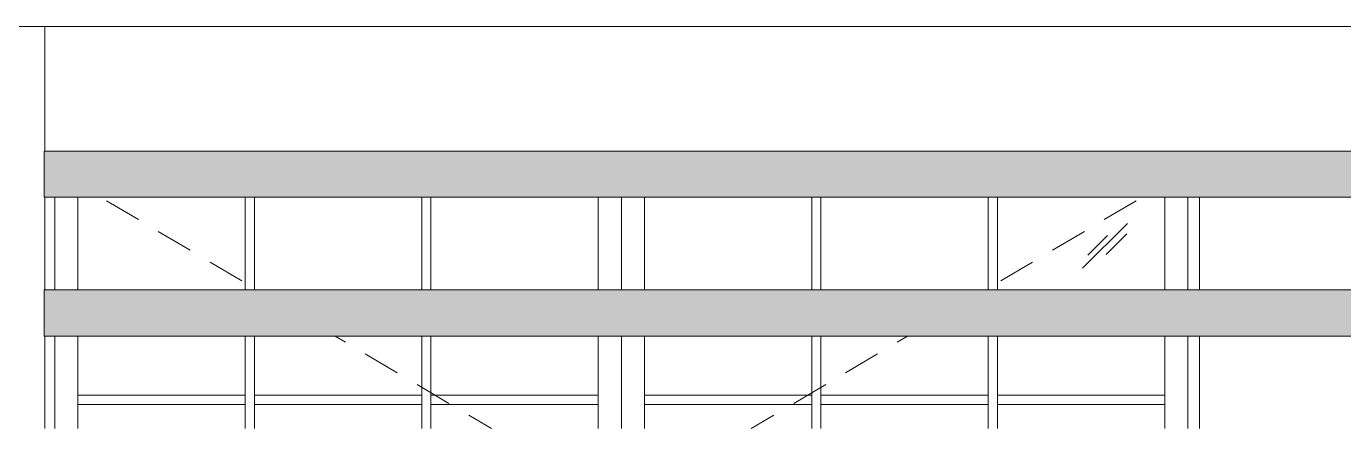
# Model space of a CAD drawing. Header units: millimetres. Extents: x 323482 to 503016, y 8175 to 72038.
# Drawn here: x 455857 to 458706, y 18728 to 19598 of the extents above; entities that cross this region are included whole.
import ezdxf

# ---------------------------------------------------------------- set-up
doc = ezdxf.new("R2010")
doc.units = ezdxf.units.MM
doc.header["$MEASUREMENT"] = 0
doc.layers.add('2D Drafting - General_Pen_No__102', color=7, linetype='Continuous', lineweight=13, true_color=0xcccccc)
doc.layers.add('Structural - Bearing_Pen_No__102', color=7, linetype='Continuous', lineweight=13, true_color=0xcccccc)
doc.layers.add('Shell - Roof_Pen_No__120', color=7, linetype='Continuous', lineweight=13)
doc.layers.add('Structural - Bearing_Pen_No__120', color=7, linetype='Continuous', lineweight=13)

msp = doc.modelspace()

# ---------------------------------------------------------------- hatches: boundary and pattern name
at = {"layer": '2D Drafting - General_Pen_No__102', "linetype": 'Continuous', "lineweight": 0, "true_color": 0xcccccc}
for points in [[(461245.9, 19328.5), (455895.7, 19328.5), (455895.7, 19228.5), (461245.9, 19228.5)], [(461245.9, 19028.5), (455895.7, 19028.5), (455895.7, 18928.5), (461245.9, 18928.5)]]:
    msp.add_hatch(color=254, dxfattribs=at).paths.add_polyline_path(points)

# ---------------------------------------------------------------- linework, layer by layer
at = {"layer": 'Shell - Roof_Pen_No__120', "color": 7, "linetype": 'Continuous', "lineweight": 13}
msp.add_line((475295.4, 19597.9), (449848.4, 19597.9), dxfattribs=at)
at = {"layer": 'Structural - Bearing_Pen_No__102', "color": 254, "linetype": 'Continuous', "lineweight": 13, "true_color": 0xcccccc}
for p, q in [((458141.3, 19075.1), (458238.3, 19172.1)), ((458152.6, 19103.4), (458195.1, 19145.9)), ((458192.2, 19104.8), (458236.8, 19149.4))]:
    msp.add_line(p, q, dxfattribs=at)
at = {"layer": 'Structural - Bearing_Pen_No__120', "color": 7, "linetype": 'Continuous', "lineweight": 13}
for p, q in [((455897.1, 19328.5), (455897.1, 19597.9)), ((455895.7, 19328.5), (461245.9, 19328.5)), ((455895.7, 19228.5), (455895.7, 19328.5)), ((455895.7, 19228.5), (461245.9, 19228.5)), ((455897.1, 19028.5), (455897.1, 19228.5)), ((455919, 19028.5), (455919, 19228.5)), ((455969, 19228.5), (455969, 19028.5)), ((456330.7, 19028.5), (456330.7, 19228.5)), ((456350.7, 19228.5), (456350.7, 19028.5)), ((456712.4, 19028.5), (456712.4, 19228.5)), ((456732.4, 19228.5), (456732.4, 19028.5)), ((457094, 19028.5), (457094, 19228.5)), ((457144, 19228.5), (457144, 19028.5)), ((457194, 19228.5), (457194, 19028.5)), ((457555.7, 19028.5), (457555.7, 19228.5)), ((457575.7, 19228.5), (457575.7, 19028.5)), ((457937.4, 19028.5), (457937.4, 19228.5)), ((457957.4, 19228.5), (457957.4, 19028.5)), ((458319, 19028.5), (458319, 19228.5)), ((458369, 19228.5), (458369, 19028.5)), ((458394, 19228.5), (458394, 19028.5)), ((456030.9, 19221), (456099.8, 19180.3)), ((458257.2, 19221), (458188.3, 19180.3)), ((456142.8, 19154.8), (456211.6, 19114.1)), ((458145.3, 19154.8), (458076.4, 19114.1)), ((456254.7, 19088.6), (456323.5, 19047.9)), ((458033.4, 19088.6), (457964.6, 19047.9)), ((455895.7, 19028.5), (461245.9, 19028.5)), ((455895.7, 18928.5), (455895.7, 19028.5)), ((455895.7, 18928.5), (461245.9, 18928.5)), ((455897.1, 18728.5), (455897.1, 18928.5)), ((455919, 18728.5), (455919, 18928.5)), ((455969, 18928.5), (455969, 18728.5)), ((456330.7, 18800.6), (456330.7, 18928.5)), ((456350.7, 18928.5), (456350.7, 18800.6)), ((456525.2, 18928.5), (456547.3, 18915.4)), ((456712.4, 18800.6), (456712.4, 18928.5)), ((456732.4, 18928.5), (456732.4, 18800.6)), ((457094, 18728.5), (457094, 18928.5)), ((457144, 18928.5), (457144, 18728.5)), ((457194, 18928.5), (457194, 18728.5)), ((457555.7, 18800.6), (457555.7, 18928.5)), ((457575.7, 18928.5), (457575.7, 18800.6)), ((457762.9, 18928.5), (457740.8, 18915.4)), ((457937.4, 18800.6), (457937.4, 18928.5)), ((457957.4, 18928.5), (457957.4, 18800.6)), ((458319, 18728.5), (458319, 18928.5)), ((458369, 18928.5), (458369, 18728.5)), ((458394, 18928.5), (458394, 18728.5)), ((456590.3, 18890), (456659.1, 18849.2)), ((457697.8, 18890), (457628.9, 18849.2)), ((455969, 18800.6), (456330.7, 18800.6)), ((456330.7, 18800.6), (456330.7, 18780.6)), ((456350.7, 18780.6), (456350.7, 18800.6)), ((456350.7, 18800.6), (456712.4, 18800.6)), ((456702.2, 18823.7), (456771, 18783)), ((456712.4, 18800.6), (456712.4, 18780.6)), ((456732.4, 18780.6), (456732.4, 18800.6)), ((456732.4, 18800.6), (457094, 18800.6)), ((457194, 18800.6), (457555.7, 18800.6)), ((457585.9, 18823.7), (457517.1, 18783)), ((457555.7, 18800.6), (457555.7, 18780.6)), ((457575.7, 18780.6), (457575.7, 18800.6)), ((457575.7, 18800.6), (457937.4, 18800.6)), ((457937.4, 18800.6), (457937.4, 18780.6)), ((457957.4, 18780.6), (457957.4, 18800.6)), ((457957.4, 18800.6), (458319, 18800.6)), ((456330.7, 18780.6), (455969, 18780.6)), ((456330.7, 18728.5), (456330.7, 18780.6)), ((456350.7, 18780.6), (456350.7, 18728.5)), ((456712.4, 18780.6), (456350.7, 18780.6)), ((456712.4, 18728.5), (456712.4, 18780.6)), ((456732.4, 18780.6), (456732.4, 18728.5)), ((457094, 18780.6), (456732.4, 18780.6)), ((457555.7, 18780.6), (457194, 18780.6)), ((457555.7, 18728.5), (457555.7, 18780.6)), ((457575.7, 18780.6), (457575.7, 18728.5)), ((457937.4, 18780.6), (457575.7, 18780.6)), ((457937.4, 18728.5), (457937.4, 18780.6)), ((457957.4, 18780.6), (457957.4, 18728.5)), ((458319, 18780.6), (457957.4, 18780.6)), ((456814, 18757.5), (456863.1, 18728.5)), ((457474, 18757.5), (457424.9, 18728.5))]:
    msp.add_line(p, q, dxfattribs=at)

doc.saveas('drawing.dxf')
